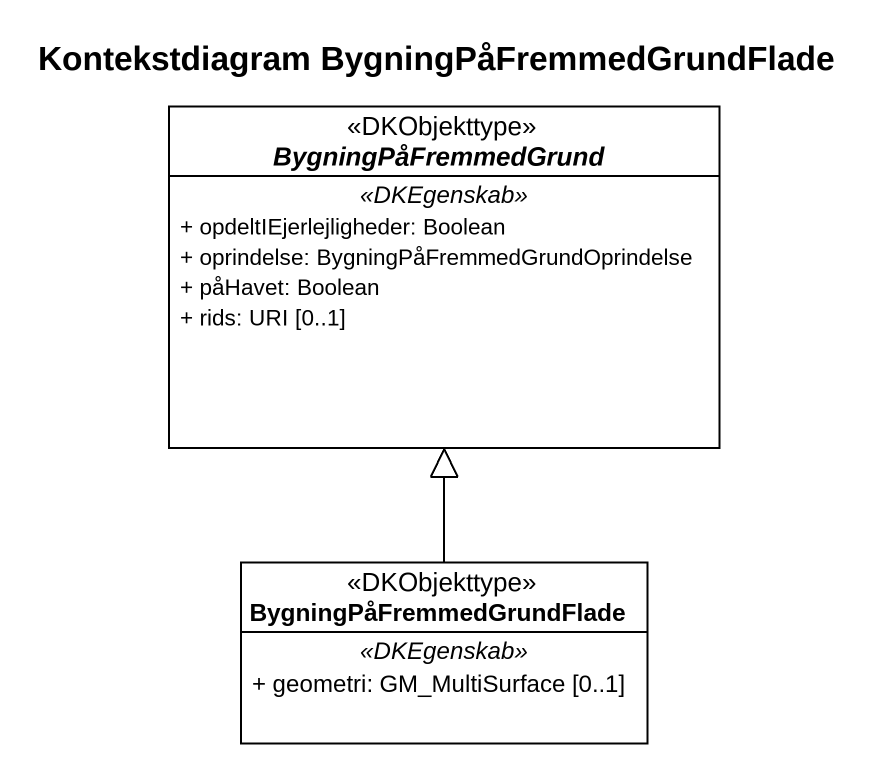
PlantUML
@startuml
title Kontekstdiagram BygningPåFremmedGrundFlade
hide circle
hide empty members
skinparam classAttributeIconSize 0
abstract class BygningPåFremmedGrund <<DKObjekttype>> {
  .. <<DKEgenskab>> ..
  + opdeltIEjerlejligheder: Boolean
  + oprindelse: BygningPåFremmedGrundOprindelse
  + påHavet: Boolean
  + rids: URI [0..1]
}
class BygningPåFremmedGrundFlade <<DKObjekttype>> {
  .. <<DKEgenskab>> ..
  + geometri: GM_MultiSurface [0..1]
}
BygningPåFremmedGrundFlade -up-|> BygningPåFremmedGrund
@enduml
